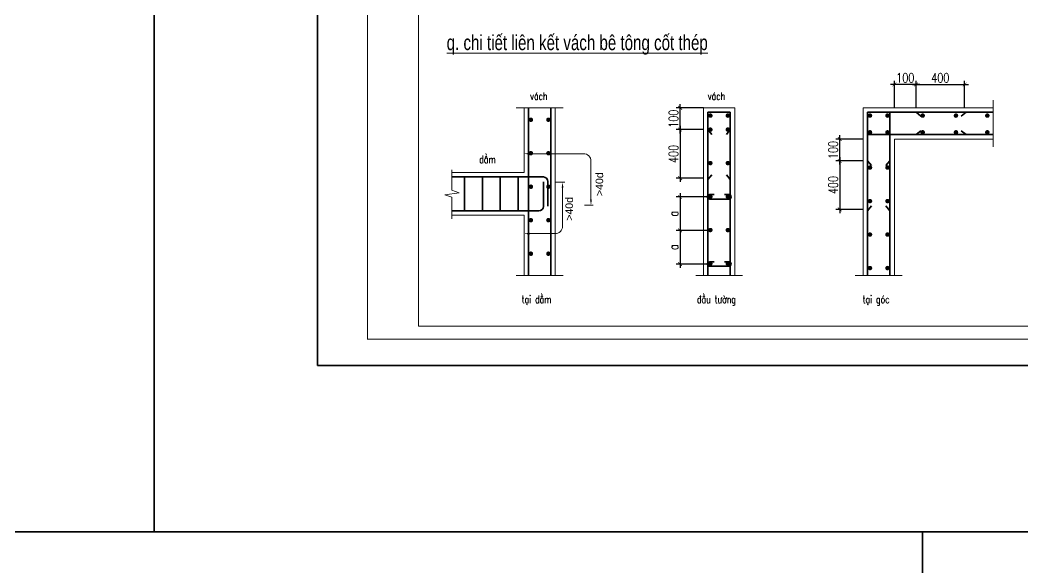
# Model space of a CAD drawing. Extents: x -2098986 to 943, y -1296280 to 73591.
# Drawn here: x -1649126 to -1622489, y -1052732 to -1038187 of the extents above; entities that cross this region are included whole.
import ezdxf
from ezdxf.enums import TextEntityAlignment as Align

# ---------------------------------------------------------------- set-up
doc = ezdxf.new("R2010")
doc.units = 0
doc.header["$LTSCALE"] = 150
doc.header["$PDMODE"] = 35
doc.layers.get('Defpoints').update_dxf_attribs({"lineweight": 18})
for name, color, linetype, lineweight in [('05.Text', 253, 'Continuous', 18), ('11.Khung bo', 32, 'Continuous', 50), ('12.Khung', 36, 'Continuous', 25), ('KCVN-THAY', 7, 'Continuous', 25), ('LS-DIM', 251, 'Continuous', 13), ('LS-TEXT', 60, 'Continuous', 20), ('LS-THAY', 7, 'Continuous', 20), ('LS-THEP', 3, 'Continuous', 35)]:
    doc.layers.add(name, color=color, linetype=linetype, lineweight=lineweight)
doc.layers.add('DIM', color=1, linetype='Continuous')
doc.layers.add('Tpl_Bound', color=1, linetype='Continuous', plot=False)
doc.styles.add('KCVN-LEADER', font='vnromadi.shx', dxfattribs={"width": 0.7, "height": 4})
doc.styles.add('TRAC', font='')
doc.styles.add('vnsimpli', font='vnsimli.shx', dxfattribs={"width": 0.75})
doc.styles.get('TRAC').set_extended_font_data('VNI-Helve')
doc.dimstyles.new('D100(250)', dxfattribs={"dimtxt": 250, "dimasz": 100, "dimexe": 100, "dimexo": 0, "dimgap": 50, "dimtad": 1, "dimdec": 0, "dimdsep": 46, "dimtxsty": 'vnsimpli', "dimblk": 'ARCHTICK', "dimcen": 1, "dimdle": 100, "dimclrd": 256, "dimclre": 256, "dimclrt": 60, "dimadec": 0, "dimazin": 0, "dimtfac": 1, "dimtdec": 0, "dimtix": 1, "dimtmove": 0, "dimatfit": 3, "dimfxl": 1, "dimarcsym": 0})

# ---------------------------------------------------------------- blocks, each defined once
blk = doc.blocks.new('*U4')
at = {"layer": 'KCVN-THAY', "color": 140}
blk.add_lwpolyline([(214871.76, 86966.68), (215381.8, 86966.68), (215381.8, 86579.68), (214871.76, 86579.68)], close=True, dxfattribs=at)
blk = doc.blocks.new('_ArchTick')
at = {"layer": 'DIM', "color": 0, "const_width": 0.15}
blk.add_lwpolyline([(-0.5, -0.5), (0.5, 0.5)], dxfattribs=at)
blk = doc.blocks.new('*D68')
at = {"layer": 'Defpoints', "color": 0, "transparency": 16777216}
for p in [(-1630974, -1041095), (-1631595, -1042384), (-1630974, -1042384)]:
    blk.add_point(p, dxfattribs=at)
at = {"layer": 'LS-DIM', "lineweight": -2, "transparency": 16777216}
for p, q in [((-1630974, -1041095), (-1631695, -1041095)), ((-1631595, -1040995), (-1631595, -1042484)), ((-1630974, -1042384), (-1631695, -1042384))]:
    blk.add_line(p, q, dxfattribs=at)
at = {"layer": 'LS-DIM', "lineweight": -2, "transparency": 16777216, "xscale": 100, "yscale": 100, "zscale": 100}
for p, rotation in [((-1631595, -1041095), 90), ((-1631595, -1042384), 270)]:
    blk.add_blockref('_ArchTick', p, dxfattribs=dict(at, rotation=rotation))
at = {"layer": 'LS-DIM', "color": 60, "transparency": 16777216, "insert": (-1631770, -1041740), "char_height": 250, "attachment_point": 5, "rotation": 90, "style": 'vnsimpli'}
blk.add_mtext('400', dxfattribs=at)
blk = doc.blocks.new('*D69')
at = {"layer": 'Defpoints', "color": 0, "transparency": 16777216}
for p in [(-1630868, -1043773), (-1631595, -1044665), (-1630868, -1044665)]:
    blk.add_point(p, dxfattribs=at)
at = {"layer": 'LS-DIM', "lineweight": -2, "transparency": 16777216}
for p, q in [((-1630868, -1043773), (-1631695, -1043773)), ((-1631595, -1043673), (-1631595, -1044765)), ((-1630868, -1044665), (-1631695, -1044665))]:
    blk.add_line(p, q, dxfattribs=at)
at = {"layer": 'LS-DIM', "lineweight": -2, "transparency": 16777216, "xscale": 100, "yscale": 100, "zscale": 100}
for p, rotation in [((-1631595, -1043773), 90), ((-1631595, -1044665), 270)]:
    blk.add_blockref('_ArchTick', p, dxfattribs=dict(at, rotation=rotation))
at = {"layer": 'LS-DIM', "color": 60, "transparency": 16777216, "insert": (-1631770, -1044219), "char_height": 250, "attachment_point": 5, "rotation": 90, "style": 'vnsimpli'}
blk.add_mtext('a', dxfattribs=at)
blk = doc.blocks.new('*D70')
at = {"layer": 'Defpoints', "color": 0, "transparency": 16777216}
for p in [(-1630868, -1042881), (-1631595, -1043773), (-1630868, -1043773)]:
    blk.add_point(p, dxfattribs=at)
at = {"layer": 'LS-DIM', "lineweight": -2, "transparency": 16777216}
for p, q in [((-1631595, -1042781), (-1631595, -1043873)), ((-1630868, -1042881), (-1631695, -1042881)), ((-1630868, -1043773), (-1631695, -1043773))]:
    blk.add_line(p, q, dxfattribs=at)
at = {"layer": 'LS-DIM', "lineweight": -2, "transparency": 16777216, "xscale": 100, "yscale": 100, "zscale": 100}
for p, rotation in [((-1631595, -1042881), 90), ((-1631595, -1043773), 270)]:
    blk.add_blockref('_ArchTick', p, dxfattribs=dict(at, rotation=rotation))
at = {"layer": 'LS-DIM', "color": 60, "transparency": 16777216, "insert": (-1631770, -1043327), "char_height": 250, "attachment_point": 5, "rotation": 90, "style": 'vnsimpli'}
blk.add_mtext('a', dxfattribs=at)
blk = doc.blocks.new('*D27')
at = {"layer": 'Defpoints', "color": 0, "transparency": 16777216}
for p in [(-1631595, -1040517), (-1630974, -1040517), (-1630974, -1041095)]:
    blk.add_point(p, dxfattribs=at)
at = {"layer": 'LS-DIM', "lineweight": -2, "transparency": 16777216}
for p, q in [((-1631595, -1041195), (-1631595, -1040417)), ((-1630974, -1040517), (-1631695, -1040517)), ((-1630974, -1041095), (-1631695, -1041095))]:
    blk.add_line(p, q, dxfattribs=at)
at = {"layer": 'LS-DIM', "lineweight": -2, "transparency": 16777216, "xscale": 100, "yscale": 100, "zscale": 100}
for p, rotation in [((-1631595, -1040517), 90), ((-1631595, -1041095), 270)]:
    blk.add_blockref('_ArchTick', p, dxfattribs=dict(at, rotation=rotation))
at = {"layer": 'LS-DIM', "color": 60, "transparency": 16777216, "insert": (-1631770, -1040806), "char_height": 250, "attachment_point": 5, "rotation": 90, "style": 'vnsimpli'}
blk.add_mtext('100', dxfattribs=at)
blk = doc.blocks.new('*D28')
at = {"layer": 'Defpoints', "color": 0, "transparency": 16777216}
for p in [(-1626734, -1041925), (-1627355, -1043214), (-1626734, -1043214)]:
    blk.add_point(p, dxfattribs=at)
at = {"layer": 'LS-DIM', "lineweight": -2, "transparency": 16777216}
for p, q in [((-1626734, -1041925), (-1627455, -1041925)), ((-1627355, -1041825), (-1627355, -1043314)), ((-1626734, -1043214), (-1627455, -1043214))]:
    blk.add_line(p, q, dxfattribs=at)
at = {"layer": 'LS-DIM', "lineweight": -2, "transparency": 16777216, "xscale": 100, "yscale": 100, "zscale": 100}
for p, rotation in [((-1627355, -1041925), 90), ((-1627355, -1043214), 270)]:
    blk.add_blockref('_ArchTick', p, dxfattribs=dict(at, rotation=rotation))
at = {"layer": 'LS-DIM', "color": 60, "transparency": 16777216, "insert": (-1627530, -1042570), "char_height": 250, "attachment_point": 5, "rotation": 90, "style": 'vnsimpli'}
blk.add_mtext('400', dxfattribs=at)
blk = doc.blocks.new('*D29')
at = {"layer": 'Defpoints', "color": 0, "transparency": 16777216}
for p in [(-1627355, -1041347), (-1626734, -1041347), (-1626734, -1041925)]:
    blk.add_point(p, dxfattribs=at)
at = {"layer": 'LS-DIM', "lineweight": -2, "transparency": 16777216}
for p, q in [((-1626734, -1041347), (-1627455, -1041347)), ((-1627355, -1042025), (-1627355, -1041247)), ((-1626734, -1041925), (-1627455, -1041925))]:
    blk.add_line(p, q, dxfattribs=at)
at = {"layer": 'LS-DIM', "lineweight": -2, "transparency": 16777216, "xscale": 100, "yscale": 100, "zscale": 100}
for p, rotation in [((-1627355, -1041347), 90), ((-1627355, -1041925), 270)]:
    blk.add_blockref('_ArchTick', p, dxfattribs=dict(at, rotation=rotation))
at = {"layer": 'LS-DIM', "color": 60, "transparency": 16777216, "insert": (-1627530, -1041636), "char_height": 250, "attachment_point": 5, "rotation": 90, "style": 'vnsimpli'}
blk.add_mtext('100', dxfattribs=at)
blk = doc.blocks.new('*D30')
at = {"layer": 'Defpoints', "color": 0, "transparency": 16777216}
for p in [(-1624037, -1039896), (-1625326, -1040517), (-1624037, -1040517)]:
    blk.add_point(p, dxfattribs=at)
at = {"layer": 'LS-DIM', "lineweight": -2, "transparency": 16777216}
for p, q in [((-1625426, -1039896), (-1623937, -1039896)), ((-1625326, -1040517), (-1625326, -1039796)), ((-1624037, -1040517), (-1624037, -1039796))]:
    blk.add_line(p, q, dxfattribs=at)
at = {"layer": 'LS-DIM', "lineweight": -2, "transparency": 16777216, "xscale": 100, "yscale": 100, "zscale": 100, "rotation": 180}
blk.add_blockref('_ArchTick', (-1625326, -1039896), dxfattribs=at)
at = {"layer": 'LS-DIM', "lineweight": -2, "transparency": 16777216, "xscale": 100, "yscale": 100, "zscale": 100}
blk.add_blockref('_ArchTick', (-1624037, -1039896), dxfattribs=at)
at = {"layer": 'LS-DIM', "color": 60, "transparency": 16777216, "insert": (-1624682, -1039721), "char_height": 250, "attachment_point": 5, "style": 'vnsimpli'}
blk.add_mtext('400', dxfattribs=at)
blk = doc.blocks.new('*D31')
at = {"layer": 'Defpoints', "color": 0, "transparency": 16777216}
for p in [(-1625904, -1039896), (-1625904, -1040517), (-1625326, -1040517)]:
    blk.add_point(p, dxfattribs=at)
at = {"layer": 'LS-DIM', "lineweight": -2, "transparency": 16777216}
for p, q in [((-1625226, -1039896), (-1626004, -1039896)), ((-1625904, -1040517), (-1625904, -1039796)), ((-1625326, -1040517), (-1625326, -1039796))]:
    blk.add_line(p, q, dxfattribs=at)
at = {"layer": 'LS-DIM', "lineweight": -2, "transparency": 16777216, "xscale": 100, "yscale": 100, "zscale": 100, "rotation": 180}
blk.add_blockref('_ArchTick', (-1625904, -1039896), dxfattribs=at)
at = {"layer": 'LS-DIM', "lineweight": -2, "transparency": 16777216, "xscale": 100, "yscale": 100, "zscale": 100}
blk.add_blockref('_ArchTick', (-1625326, -1039896), dxfattribs=at)
at = {"layer": 'LS-DIM', "color": 60, "transparency": 16777216, "insert": (-1625615, -1039721), "char_height": 250, "attachment_point": 5, "style": 'vnsimpli'}
blk.add_mtext('100', dxfattribs=at)
blk = doc.blocks.new('100')
at = {"layer": '11.Khung bo', "const_width": 26.7}
blk.add_lwpolyline([(1860913, -945240), (1860913, -916940), (1896063, -916940), (1896063, -945240)], close=True, dxfattribs=at)
blk.add_lwpolyline([(1860913, -945240), (1860913, -916940), (1896063, -916940), (1896063, -945240)], close=True, dxfattribs=at)
blk.add_lwpolyline([(1860913, -945240), (1860913, -916940), (1896063, -916940), (1896063, -945240)], close=True, dxfattribs=at)
at = {"layer": '12.Khung'}
blk.add_lwpolyline([(1901579, -945940), (1901579, -916240), (1859580, -916240), (1859580, -945940)], close=True, dxfattribs=at)
blk.add_lwpolyline([(1901579, -945940), (1901579, -916240), (1859580, -916240), (1859580, -945940)], close=True, dxfattribs=at)
blk.add_lwpolyline([(1901579, -945940), (1901579, -916240), (1859580, -916240), (1859580, -945940)], close=True, dxfattribs=at)

msp = doc.modelspace()

# ---------------------------------------------------------------- linework, layer by layer
at = {"layer": 'LS-DIM'}
for p, q in [((-1623279, -1040309.6), (-1623279, -1041554.3)), ((-1634702.9, -1040517), (-1635947.6, -1040517)), ((-1635740.2, -1041679.4), (-1635740.2, -1041674)), ((-1635740.2, -1043913.8), (-1635740.2, -1043919.2)), ((-1634702.9, -1044967.9), (-1635947.6, -1044967.9)), ((-1629936.8, -1044967.9), (-1631181.4, -1044967.9)), ((-1625697, -1044967.9), (-1626941.7, -1044967.9))]:
    msp.add_line(p, q, dxfattribs=at)
for points in [[(-1635592, -1041735.7), (-1634159.6, -1041735.7, -0.4142136), (-1633962.1, -1041933.3), (-1633962.1, -1042952.7)], [(-1635592, -1043857.5), (-1634914.3, -1043857.5, 0.4142136), (-1634716.7, -1043659.9), (-1634716.7, -1042640.5)]]:
    msp.add_lwpolyline(points, format="xyb", dxfattribs=at)
for points in [[(-1637654.3, -1043463.5), (-1637654.3, -1042886.7), (-1637841.3, -1042826.3), (-1637467.3, -1042778), (-1637654.3, -1042705.5), (-1637654.3, -1042166.6)], [(-1634892, -1042492.3), (-1634655, -1042492.3)], [(-1634137.4, -1043100.9), (-1633900.3, -1043100.9)]]:
    msp.add_lwpolyline(points, dxfattribs=at)
for points in [[(-1635592, -1041711), (-1635592, -1041760.4), (-1635740.2, -1041735.7)], [(-1634692, -1042640.5), (-1634741.4, -1042640.5), (-1634716.7, -1042492.3)], [(-1633937.4, -1042952.7), (-1633986.8, -1042952.7), (-1633962.1, -1043100.9)], [(-1635592, -1043882.2), (-1635592, -1043832.8), (-1635740.2, -1043857.5)]]:
    msp.add_solid(points, dxfattribs=at)
at = {"layer": 'LS-THAY'}
for p, q in [((-1635740.2, -1042234.7), (-1635740.2, -1040517)), ((-1634910.4, -1044967.9), (-1634910.4, -1040517)), ((-1630974, -1040517), (-1630974, -1044967.9)), ((-1630144.2, -1040517), (-1630974, -1040517)), ((-1630144.2, -1040517), (-1630144.2, -1044967.9)), ((-1625904.4, -1040517), (-1626734.2, -1040517)), ((-1626734.2, -1040517), (-1626734.2, -1044967.9)), ((-1625904.4, -1040517), (-1623279, -1040517)), ((-1625904.4, -1041346.8), (-1625904.4, -1044967.9)), ((-1625904.4, -1041346.8), (-1623279, -1041346.8)), ((-1635740.2, -1041674), (-1635740.2, -1041962.8)), ((-1635740.2, -1042234.7), (-1637654.3, -1042234.7)), ((-1635740.2, -1043369.6), (-1637654.3, -1043369.6)), ((-1635740.2, -1044967.9), (-1635740.2, -1043369.6)), ((-1635740.2, -1043919.2), (-1635740.2, -1043630.4))]:
    msp.add_line(p, q, dxfattribs=at)
at = {"layer": 'LS-THAY', "color": 140}
for points in [[(-1855203.7, -1013074.3), (-1290965.3, -1013073.8), (-1290965.3, -1051773.8), (-1855203.7, -1051773.8)], [(-1855203.6, -1051773.5), (-1290965.2, -1051773), (-1290965, -1090473.8), (-1855203.4, -1090474.3)]]:
    msp.add_lwpolyline(points, close=True, dxfattribs=at)
at = {"layer": 'LS-THAY'}
msp.add_lwpolyline([(-1638545.3, -1018944.3), (-1605655.9, -1018944.3), (-1605655.9, -1046311.5), (-1638545.3, -1046311.5)], close=True, dxfattribs=at)
at = {"layer": 'LS-THEP'}
for p, q in [((-1635621.6, -1044967.9), (-1635621.6, -1040517)), ((-1635028.9, -1044967.9), (-1635028.9, -1040517)), ((-1630855.5, -1040635.6), (-1630855.5, -1044967.9)), ((-1630262.7, -1040635.6), (-1630855.5, -1040635.6)), ((-1630262.7, -1040635.6), (-1630262.7, -1044967.9)), ((-1626615.7, -1040635.6), (-1623279, -1040635.6)), ((-1626615.7, -1040635.6), (-1626615.7, -1044967.9)), ((-1626023, -1040635.6), (-1626023, -1044967.9)), ((-1625326.1, -1040635.6), (-1625198.9, -1040739.2)), ((-1624001.2, -1040635.6), (-1624128.4, -1040739.2)), ((-1630855.5, -1041095.4), (-1630751.8, -1041222.5)), ((-1630262.7, -1041095.4), (-1630366.4, -1041222.5)), ((-1626615.7, -1041228.3), (-1623279, -1041228.3)), ((-1625326.1, -1041228.3), (-1625198.9, -1041124.7)), ((-1624001.2, -1041228.3), (-1624128.4, -1041124.7)), ((-1626615.7, -1041925.2), (-1626512.1, -1042052.3)), ((-1626023, -1041925.2), (-1626126.6, -1042052.3)), ((-1630855.5, -1042420.2), (-1630751.8, -1042293.1)), ((-1630262.7, -1042420.2), (-1630366.4, -1042293.1)), ((-1635226.6, -1042353.2), (-1637654.3, -1042353.2)), ((-1637319.8, -1043251.1), (-1637319.8, -1042353.2)), ((-1636845.6, -1043251.1), (-1636845.6, -1042353.2)), ((-1636371.4, -1043251.1), (-1636371.4, -1042353.2)), ((-1635897.3, -1043251.1), (-1635897.3, -1042353.2)), ((-1635226.6, -1043132.5), (-1635226.6, -1042479.3)), ((-1635108, -1043125), (-1635108, -1042471.8)), ((-1635345.1, -1043251.1), (-1637654.3, -1043251.1)), ((-1626615.7, -1043250), (-1626512.1, -1043122.9)), ((-1626023, -1043250), (-1626126.6, -1043122.9))]:
    msp.add_line(p, q, dxfattribs=at)
at = {"layer": 'LS-THEP', "const_width": 59.3}
for points in [[(-1630791.4, -1040694, 1), (-1630791.4, -1040753.2, 1)], [(-1630326.8, -1040694, -1), (-1630326.8, -1040753.2, -1)], [(-1626551.6, -1040694, 1), (-1626551.6, -1040753.2, 1)], [(-1626087, -1040694, -1), (-1626087, -1040753.2, -1)], [(-1625152.2, -1040694, -1), (-1625152.2, -1040753.2, -1)], [(-1624268.1, -1040694, -1), (-1624268.1, -1040753.2, -1)], [(-1623434.9, -1040694, -1), (-1623434.9, -1040753.2, -1)], [(-1635557.6, -1040862.9, -1), (-1635557.6, -1040803.6, -1)], [(-1635093, -1040862.9, 1), (-1635093, -1040803.6, 1)], [(-1630791.4, -1041065.7, 1), (-1630791.4, -1041125, 1)], [(-1630326.8, -1041065.7, -1), (-1630326.8, -1041125, -1)], [(-1626551.6, -1041137.4, 1), (-1626551.6, -1041196.7, 1)], [(-1626087, -1041137.4, -1), (-1626087, -1041196.7, -1)], [(-1625152.2, -1041137.4, -1), (-1625152.2, -1041196.7, -1)], [(-1624268.1, -1041137.4, -1), (-1624268.1, -1041196.7, -1)], [(-1623434.9, -1041137.4, -1), (-1623434.9, -1041196.7, -1)], [(-1635557.6, -1041752, -1), (-1635557.6, -1041692.7, -1)], [(-1635093, -1041752, 1), (-1635093, -1041692.7, 1)], [(-1630791.4, -1041954.8, 1), (-1630791.4, -1042014.1, 1)], [(-1630326.8, -1041954.8, -1), (-1630326.8, -1042014.1, -1)], [(-1626551.6, -1042074.1, 1), (-1626551.6, -1042133.4, 1)], [(-1626087, -1042074.1, -1), (-1626087, -1042133.4, -1)], [(-1635557.6, -1042641, -1), (-1635557.6, -1042581.7, -1)], [(-1635093, -1042641, 1), (-1635093, -1042581.7, 1)], [(-1630791.4, -1042843.9, 1), (-1630791.4, -1042903.1, 1)], [(-1630326.8, -1042843.9, -1), (-1630326.8, -1042903.1, -1)], [(-1626551.6, -1042963.2, 1), (-1626551.6, -1043022.5, 1)], [(-1626087, -1042963.2, -1), (-1626087, -1043022.5, -1)], [(-1635557.6, -1043530.1, -1), (-1635557.6, -1043470.8, -1)], [(-1635093, -1043530.1, 1), (-1635093, -1043470.8, 1)], [(-1630791.4, -1043732.9, 1), (-1630791.4, -1043792.2, 1)], [(-1630326.8, -1043732.9, -1), (-1630326.8, -1043792.2, -1)], [(-1626551.6, -1043852.3, 1), (-1626551.6, -1043911.5, 1)], [(-1626087, -1043852.3, -1), (-1626087, -1043911.5, -1)], [(-1635557.6, -1044419.2, -1), (-1635557.6, -1044359.9, -1)], [(-1635093, -1044419.2, 1), (-1635093, -1044359.9, 1)], [(-1630791.4, -1044622, 1), (-1630791.4, -1044681.3, 1)], [(-1630326.8, -1044622, -1), (-1630326.8, -1044681.3, -1)], [(-1626551.6, -1044741.3, 1), (-1626551.6, -1044800.6, 1)], [(-1626087, -1044741.3, -1), (-1626087, -1044800.6, -1)]]:
    msp.add_lwpolyline(points, format="xyb", close=True, dxfattribs=at)
at = {"layer": 'LS-THEP'}
for points in [[(-1630690.1, -1042821.4), (-1630808.7, -1042821.4, 1), (-1630808.7, -1042940), (-1630300.8, -1042940, 1), (-1630300.8, -1042821.4), (-1630419.4, -1042821.4)], [(-1630690.1, -1044606.2), (-1630808.7, -1044606.2, 1), (-1630808.7, -1044724.7), (-1630300.8, -1044724.7, 1), (-1630300.8, -1044606.2), (-1630419.4, -1044606.2)]]:
    msp.add_lwpolyline(points, format="xyb", dxfattribs=at)
for centre, start, end in [((-1635226.6, -1042471.8), 0, 90), ((-1635345.1, -1043132.5), 270, 0)]:
    msp.add_arc(centre, 118.5, start, end, dxfattribs=at)
at = {"layer": 'Tpl_Bound', "color": 1}
msp.add_lwpolyline([(-1641227.3, -1047355.5), (-1641227.3, -1017655.5), (-1599227.3, -1017655.5), (-1599227.3, -1047355.5)], close=True, dxfattribs=at)

# ---------------------------------------------------------------- block references
at = {"layer": '05.Text', "xscale": 1.000009185772931, "yscale": 1.000009185772931, "zscale": 1.000009185772931}
msp.add_blockref('100', (-3500824, -101407), dxfattribs=at)
at = {"layer": 'Defpoints', "xscale": 100, "yscale": 100, "zscale": 100}
for p in [(-23183742.3, -9709742.8), (-23183742.3, -9709742.8), (-23132738, -9709742.8), (-23163340.6, -9748442.8), (-23112336.3, -9748442.8)]:
    msp.add_blockref('*U4', p, dxfattribs=at)

# ---------------------------------------------------------------- texts
at = {"layer": 'LS-TEXT', "color": 60, "style": 'KCVN-LEADER', "width": 0.75}
msp.add_text('%%Uq. chi tiÕt liªn kÕt v¸ch bª t«ng cèt thÐp', height=400, dxfattribs=at).set_placement((-1637794.7, -1038785.3), align=Align.MIDDLE_LEFT)
at = {"layer": 'LS-TEXT', "style": 'vnsimpli', "width": 0.75}
for s, p in [('v¸ch', (-1635577.3, -1040307.9)), ('v¸ch', (-1630858.6, -1040307.9)), ('dÇm', (-1636927.5, -1041986.6)), ('t¹i dÇm', (-1635801.2, -1045700.2)), ('®Çu t\xadêng', (-1631147.4, -1045700.2)), ('t¹i gãc', (-1626744.9, -1045700.2))]:
    msp.add_text(s, height=200, dxfattribs=at).set_placement(p)
at = {"layer": 'LS-TEXT', "char_height": 200, "attachment_point": 5, "rotation": 90, "style": 'TRAC'}
for insert in [(-1633737, -1042543.9), (-1634539.5, -1043200.1)]:
    msp.add_mtext('>40d', dxfattribs=dict(at, insert=insert))

# ---------------------------------------------------------------- dimensions: what is measured, and where the dimension line sits
at = {"layer": 'LS-DIM'}
for base, p2, text, picture, middle in [((-1625904.4, -1039896.5), (-1625904.4, -1040517), '100', '*D31', (-1625615.2, -1039721.5)), ((-1624037.2, -1039896.5), (-1624037.2, -1040517), '400', '*D30', (-1624681.6, -1039721.5))]:
    dim = msp.add_linear_dim(base=base, p1=(-1625326.1, -1040517), p2=p2, text=text, dimstyle='D100(250)', dxfattribs=at)
    dim.commit()
    dim.dimension.update_dxf_attribs({"geometry": picture, "text_midpoint": middle})
for base, p1, p2, text, picture, middle in [((-1631594.6, -1040517), (-1630974, -1041095.4), (-1630974, -1040517), '100', '*D27', (-1631769.6, -1040806.2)), ((-1631594.6, -1042384.3), (-1630974, -1041095.4), (-1630974, -1042384.3), '400', '*D68', (-1631769.6, -1041739.8)), ((-1627354.8, -1041346.8), (-1626734.2, -1041925.2), (-1626734.2, -1041346.8), '100', '*D29', (-1627529.8, -1041636)), ((-1627354.8, -1043214.1), (-1626734.2, -1041925.2), (-1626734.2, -1043214.1), '400', '*D28', (-1627529.8, -1042569.6)), ((-1631594.6, -1043773.1), (-1630867.9, -1042880.7), (-1630867.9, -1043773.1), 'a', '*D70', (-1631769.6, -1043326.9)), ((-1631594.6, -1044665.5), (-1630867.9, -1043773.1), (-1630867.9, -1044665.5), 'a', '*D69', (-1631769.6, -1044219.3))]:
    dim = msp.add_linear_dim(base=base, p1=p1, p2=p2, angle=90, text=text, dimstyle='D100(250)', dxfattribs=at)
    dim.commit()
    dim.dimension.update_dxf_attribs({"geometry": picture, "text_midpoint": middle})

doc.saveas('drawing.dxf')
